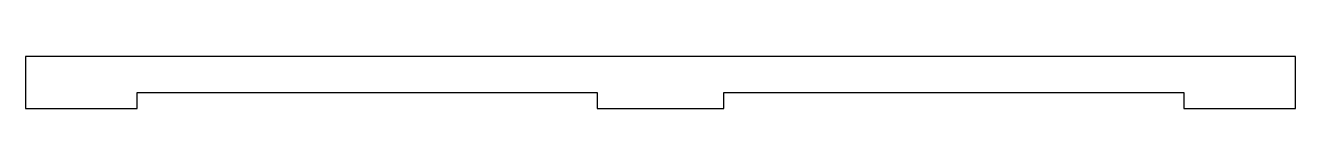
# Model space of a CAD drawing. Header units: inches. Extents: x -4.96 to 4.96, y -0.2 to 0.2.
import ezdxf

# ---------------------------------------------------------------- set-up
doc = ezdxf.new("R2010")
doc.units = ezdxf.units.IN
doc.layers.add('PERIMETER', color=5, linetype='CONTINUOUS')

msp = doc.modelspace()

# ---------------------------------------------------------------- linework, layer by layer
at = {"layer": 'PERIMETER'}
for p, q in [((4.9567, 0.2032), (-4.9567, 0.2032)), ((-4.9567, 0.2032), (-4.9567, -0.2032)), ((4.9567, -0.2032), (4.9567, 0.2032)), ((-4.0846, -0.2032), (-4.0846, -0.0782)), ((-4.0846, -0.0782), (-0.4951, -0.0782)), ((-0.4951, -0.0782), (-0.4951, -0.2032)), ((0.4951, -0.2032), (0.4951, -0.0782)), ((0.4951, -0.0782), (4.0846, -0.0782)), ((4.0846, -0.0782), (4.0846, -0.2032)), ((-4.9567, -0.2032), (-4.0846, -0.2032)), ((-0.4951, -0.2032), (0.4951, -0.2032)), ((4.0846, -0.2032), (4.9567, -0.2032))]:
    msp.add_line(p, q, dxfattribs=at)

doc.saveas('drawing.dxf')
